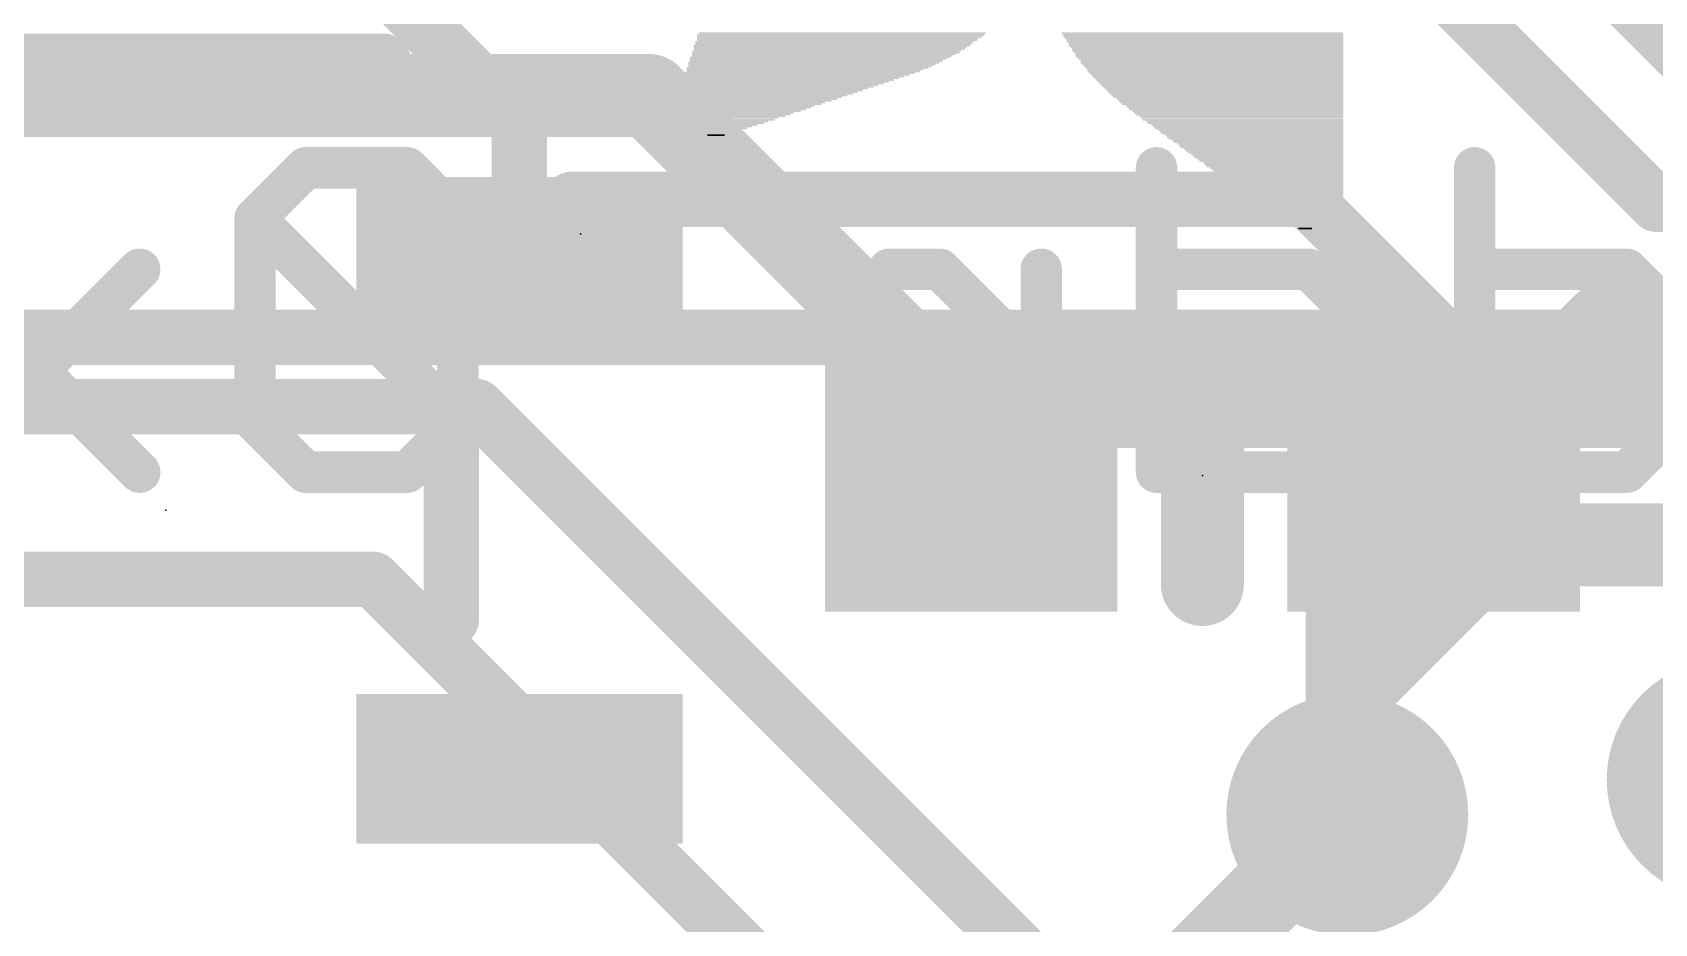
# Model space of a CAD drawing. Extents: x -0.1 to 33.1, y -0.2 to 19.1.
# Drawn here: x 8.15 to 14.11, y 6.35 to 9.63 of the extents above; entities that cross this region are included whole.
import ezdxf

# ---------------------------------------------------------------- set-up
doc = ezdxf.new("R2010")
doc.units = 0
for name, color, linetype in [('1', 12, 'CONTINUOUS'), ('16', 132, 'CONTINUOUS'), ('18', 110, 'CONTINUOUS'), ('21', 40, 'CONTINUOUS'), ('22', 6, 'CONTINUOUS'), ('23', 40, 'CONTINUOUS')]:
    doc.layers.add(name, color=color, linetype=linetype)

# ---------------------------------------------------------------- blocks, each defined once
blk = doc.blocks.new('RECT')
blk.add_solid([(-0.5, -0.5), (0.5, -0.5), (-0.5, 0.5), (0.5, 0.5)])
blk = doc.blocks.new('ROUNDV')
at = {"const_width": 0.5}
blk.add_lwpolyline([(0, -0.25, 1), (0, 0.25, 1), (0, -0.25)], format="xyb", dxfattribs=at)

msp = doc.modelspace()

# ---------------------------------------------------------------- linework, layer by layer
at = {"layer": '1'}
for points, const_width in [([(8.824, 10.414), (9.9361, 9.3019)], 0.2032), ([(13.208, 9.906), (14.116, 8.998)], 0.2032), ([(14.351, 9.398), (13.843, 9.906)], 0.2032), ([(9.9361, 9.3019), (9.9361, 8.824)], 0.2032), ([(9.9361, 8.824), (10.1291, 9.017)], 0.2032), ([(10.1291, 9.017), (12.827, 9.017)], 0.2032), ([(12.827, 9.017), (13.296, 8.548)], 0.2032), ([(14.116, 8.998), (15.11, 8.998)], 0.2032), ([(13.893, 8.598), (13.296, 8.001)], 0.2032), ([(13.296, 8.548), (13.296, 8.001)], 0.2032), ([(15.11, 8.598), (13.893, 8.598)], 0.2032), ([(0, 8.509), (33.02, 8.509)], 0.2032), ([(13.296, 8.001), (12.9785, 7.6835)], 0.3048), ([(12.9785, 7.6835), (12.9785, 6.7555)], 0.3048), ([(12.9785, 6.7555), (12.0968, 5.8738)], 0.3048)]:
    msp.add_lwpolyline(points, dxfattribs=dict(at, const_width=const_width))
for points, const_width in [([(9.9869, 9.3019, 1), (9.8853, 9.3019)], 0.1016), ([(9.9002, 9.266, 1), (9.972, 9.3378)], 0.1016), ([(10.1291, 9.0678, 1), (10.1291, 8.9662)], 0.1016), ([(10.165, 8.9811, 1), (10.0932, 9.0529)], 0.1016), ([(12.8629, 9.0529, 1), (12.7911, 8.9811)], 0.1016), ([(12.827, 8.9662, 1), (12.827, 9.0678)], 0.1016), ([(14.116, 9.0488, 1), (14.116, 8.9472)], 0.1016), ([(14.0801, 8.9621, 1), (14.1519, 9.0339)], 0.1016), ([(9.9002, 8.8599, 1), (9.972, 8.7881)], 0.1016), ([(9.8853, 8.824, 1), (9.9869, 8.824)], 0.1016), ([(13.3468, 8.548, 1), (13.2452, 8.548)], 0.1016), ([(13.893, 8.6488, 1), (13.893, 8.5472)], 0.1016), ([(13.9289, 8.5621, 1), (13.8571, 8.6339)], 0.1016), ([(13.2601, 8.5121, 1), (13.3319, 8.5839)], 0.1016), ([(13.3499, 7.9471, 1), (13.2421, 8.0549)], 0.1524), ([(13.2601, 8.0369, 1), (13.3319, 7.9651)], 0.1016), ([(13.2452, 8.001, 1), (13.3468, 8.001)], 0.1016), ([(13.0547, 7.6835, 1), (12.9023, 7.6835)], 0.1524), ([(12.9246, 7.7374, 1), (13.0324, 7.6296)], 0.1524), ([(13.0324, 6.7016, 1), (12.9246, 6.8094)], 0.1524), ([(12.9023, 6.7555, 1), (13.0547, 6.7555)], 0.1524)]:
    msp.add_lwpolyline(points, format="xyb", dxfattribs=dict(at, const_width=const_width))
at = {"layer": '16'}
for points, const_width in [([(3.429, 9.398), (10.414, 9.398)], 0.3048), ([(10.414, 9.398), (11.557, 8.255)], 0.3048), ([(11.557, 8.255), (22.606, 8.255)], 0.3048), ([(3.429, 8.255), (9.779, 8.255)], 0.2032), ([(9.779, 8.255), (13.462, 4.572)], 0.2032), ([(13.5255, 7.747), (12.9785, 7.2)], 0.3048), ([(13.5255, 7.747), (23.3045, 7.747)], 0.3048), ([(4.064, 7.62), (9.398, 7.62)], 0.2032), ([(9.398, 7.62), (12.954, 4.064)], 0.2032), ([(12.9785, 6.7555), (12.9785, 7.2)], 0.3048)]:
    msp.add_lwpolyline(points, dxfattribs=dict(at, const_width=const_width))
for points, const_width in [([(10.4679, 9.4519, 1), (10.3601, 9.3441)], 0.1524), ([(10.414, 9.3218, 1), (10.414, 9.4742)], 0.1524), ([(11.557, 8.3312, 1), (11.557, 8.1788)], 0.1524), ([(9.8149, 8.2909, 1), (9.7431, 8.2191)], 0.1016), ([(9.779, 8.2042, 1), (9.779, 8.3058)], 0.1016), ([(11.5031, 8.2011, 1), (11.6109, 8.3089)], 0.1524), ([(13.5255, 7.8232, 1), (13.5255, 7.6708)], 0.1524), ([(13.5794, 7.6931, 1), (13.4716, 7.8009)], 0.1524), ([(9.4339, 7.6559, 1), (9.3621, 7.5841)], 0.1016), ([(9.398, 7.5692, 1), (9.398, 7.6708)], 0.1016), ([(13.0547, 7.2, 1), (12.9023, 7.2)], 0.1524), ([(12.9246, 7.2539, 1), (13.0324, 7.1461)], 0.1524), ([(12.9023, 6.7555, 1), (13.0547, 6.7555)], 0.1524)]:
    msp.add_lwpolyline(points, format="xyb", dxfattribs=dict(at, const_width=const_width))
at = {"layer": '21'}
for points, const_width in [([(9.436, 9.524), (7.836, 9.524)], 0.2032), ([(12.446, 7.601), (12.446, 8.401)], 0.3048), ([(9.686, 8.274), (9.686, 7.474)], 0.2032)]:
    msp.add_lwpolyline(points, dxfattribs=dict(at, const_width=const_width))
for points, const_width in [([(9.436, 9.4732, 1), (9.436, 9.5748)], 0.1016), ([(12.5222, 8.401, 1), (12.3698, 8.401)], 0.1524), ([(9.7368, 8.274, 1), (9.6352, 8.274)], 0.1016), ([(12.3698, 7.601, 1), (12.5222, 7.601)], 0.1524), ([(9.6352, 7.474, 1), (9.7368, 7.474)], 0.1016)]:
    msp.add_lwpolyline(points, format="xyb", dxfattribs=dict(at, const_width=const_width))
at = {"layer": '22', "const_width": 0.1524}
for points in [[(9.1505, 9.1323), (8.9641, 8.9458)], [(9.5234, 9.1323), (9.1505, 9.1323)], [(9.7098, 8.9458), (9.5234, 9.1323)], [(12.2774, 9.1323), (12.2774, 8.0137)], [(13.4468, 9.1323), (13.4468, 8.0137)], [(8.9641, 8.9458), (8.9641, 8.2001)], [(9.7098, 8.2001), (8.9641, 8.9458)], [(9.7098, 8.2001), (9.7098, 8.9458)], [(8.5404, 8.7594), (7.7947, 8.0137)], [(8.5404, 8.0137), (7.7947, 8.7594)], [(11.4808, 8.7594), (11.2944, 8.7594)], [(11.8537, 8.3865), (11.4808, 8.7594)], [(11.8537, 8.0137), (11.8537, 8.7594)], [(12.8367, 8.7594), (12.2774, 8.7594)], [(13.0231, 8.573), (12.8367, 8.7594)], [(14.0061, 8.7594), (13.4468, 8.7594)], [(14.1925, 8.573), (14.0061, 8.7594)], [(13.0231, 8.2001), (13.0231, 8.573)], [(8.9641, 8.2001), (9.1505, 8.0137)], [(9.5234, 8.0137), (9.7098, 8.2001)], [(12.8367, 8.0137), (13.0231, 8.2001)], [(14.0061, 8.0137), (14.1925, 8.2001)], [(9.1505, 8.0137), (9.5234, 8.0137)], [(12.2774, 8.0137), (12.8367, 8.0137)], [(13.4468, 8.0137), (14.0061, 8.0137)]]:
    msp.add_lwpolyline(points, dxfattribs=at)
at = {"layer": '22', "const_width": 0.0762}
for points in [[(9.1505, 9.1704, 1), (9.1505, 9.0942)], [(9.1775, 9.1053, 1), (9.1236, 9.1592)], [(9.5503, 9.1592, 1), (9.4964, 9.1053)], [(9.5234, 9.0942, 1), (9.5234, 9.1704)], [(12.3155, 9.1323, 1), (12.2393, 9.1323)], [(13.4849, 9.1323, 1), (13.4087, 9.1323)], [(9.0022, 8.9458, 1), (8.926, 8.9458)], [(8.991, 8.9728, 1), (8.9372, 8.9189)], [(8.9372, 8.9728, 1), (8.991, 8.9189)], [(9.7479, 8.9458, 1), (9.6717, 8.9458)], [(9.6829, 8.9189, 1), (9.7367, 8.9728)], [(8.5673, 8.7325, 1), (8.5135, 8.7863)], [(11.2944, 8.7975, 1), (11.2944, 8.7213)], [(11.5078, 8.7863, 1), (11.4539, 8.7325)], [(11.4808, 8.7213, 1), (11.4808, 8.7975)], [(11.8918, 8.7594, 1), (11.8156, 8.7594)], [(12.2774, 8.7975, 1), (12.2774, 8.7213)], [(12.8636, 8.7863, 1), (12.8097, 8.7325)], [(12.8367, 8.7213, 1), (12.8367, 8.7975)], [(13.4468, 8.7975, 1), (13.4468, 8.7213)], [(14.033, 8.7863, 1), (13.9791, 8.7325)], [(14.0061, 8.7213, 1), (14.0061, 8.7975)], [(13.0612, 8.573, 1), (12.985, 8.573)], [(12.9961, 8.546, 1), (13.05, 8.5999)], [(11.8267, 8.3596, 1), (11.8806, 8.4135)], [(8.991, 8.2271, 1), (8.9372, 8.1732)], [(8.926, 8.2001, 1), (9.0022, 8.2001)], [(9.6717, 8.2001, 1), (9.7479, 8.2001)], [(9.7367, 8.1732, 1), (9.6829, 8.2271)], [(9.6829, 8.1732, 1), (9.7367, 8.2271)], [(12.985, 8.2001, 1), (13.0612, 8.2001)], [(13.05, 8.1732, 1), (12.9961, 8.2271)], [(8.5135, 7.9868, 1), (8.5673, 8.0406)], [(9.1505, 8.0518, 1), (9.1505, 7.9756)], [(9.1236, 7.9868, 1), (9.1775, 8.0406)], [(9.4964, 8.0406, 1), (9.5503, 7.9868)], [(9.5234, 7.9756, 1), (9.5234, 8.0518)], [(11.8156, 8.0137, 1), (11.8918, 8.0137)], [(12.2774, 8.0518, 1), (12.2774, 7.9756)], [(12.2393, 8.0137, 1), (12.3155, 8.0137)], [(12.8097, 8.0406, 1), (12.8636, 7.9868)], [(12.8367, 7.9756, 1), (12.8367, 8.0518)], [(13.4468, 8.0518, 1), (13.4468, 7.9756)], [(13.4087, 8.0137, 1), (13.4849, 8.0137)], [(13.9791, 8.0406, 1), (14.033, 7.9868)], [(14.0061, 7.9756, 1), (14.0061, 8.0518)]]:
    msp.add_lwpolyline(points, format="xyb", dxfattribs=at)
at = {"layer": '23'}
for p in [(10.16, 8.89), (12.446, 8.001), (8.636, 7.874)]:
    msp.add_point(p, dxfattribs=at)

# ---------------------------------------------------------------- block references
at = {"layer": '1', "xscale": 0.55, "yscale": 1.2, "rotation": 270}
for p in [(9.9361, 8.824), (9.9361, 6.924)]:
    msp.add_blockref('RECT', p, dxfattribs=at)
at = {"layer": '1', "xscale": 1.075, "rotation": 180}
for p in [(11.596, 8.001), (13.296, 8.001)]:
    msp.add_blockref('RECT', p, dxfattribs=at)
at = {"layer": '18', "xscale": 0.889, "yscale": 0.889}
for p in [(14.3765, 6.8835), (14.3765, 6.8835), (12.9785, 6.7555), (12.9785, 6.7555)]:
    msp.add_blockref('ROUNDV', p, dxfattribs=at)
at = {"layer": '21'}
for p, xscale, yscale in [((11.1029, 9.6012), 1.0287, 0.0064), ((11.1125, 9.6139), 1.0478, 0.0064), ((11.1062, 9.6075), 1.0351, 0.0063), ((11.1157, 9.6203), 1.0541, 0.0063), ((11.122, 9.6266), 1.0541, 0.0064), ((12.446, 9.6266), 1.035, 0.0064), ((12.4492, 9.6203), 1.0287, 0.0063), ((12.4492, 9.6139), 1.0287, 0.0064), ((12.4524, 9.6075), 1.0223, 0.0063), ((12.4555, 9.6012), 1.016, 0.0064), ((11.0395, 9.5377), 0.9525, 0.0064), ((11.0617, 9.5568), 0.9842, 0.0063), ((11.049, 9.5441), 0.9588, 0.0063), ((11.0554, 9.5504), 0.9715, 0.0064), ((11.0839, 9.5822), 1.016, 0.0063), ((11.0744, 9.5694), 0.997, 0.0063), ((11.0681, 9.5631), 0.9843, 0.0064), ((11.0776, 9.5758), 1.0033, 0.0064), ((11.0935, 9.5949), 1.0223, 0.0063), ((11.0903, 9.5885), 1.016, 0.0064), ((12.4555, 9.5949), 1.016, 0.0063), ((12.4587, 9.5885), 1.0096, 0.0064), ((12.4587, 9.5822), 1.0096, 0.0063), ((12.4619, 9.5758), 1.0033, 0.0064), ((12.465, 9.5694), 0.9969, 0.0063), ((12.465, 9.5631), 0.9969, 0.0064), ((12.4682, 9.5568), 0.9906, 0.0063), ((12.4714, 9.5504), 0.9842, 0.0064), ((12.4714, 9.5441), 0.9842, 0.0063), ((12.4746, 9.5377), 0.9779, 0.0064), ((10.9665, 9.4806), 0.8445, 0.0063), ((10.995, 9.4996), 0.889, 0.0064), ((10.9855, 9.4932), 0.87, 0.0063), ((10.9792, 9.4869), 0.8573, 0.0064), ((11.0109, 9.5123), 0.908, 0.0064), ((11.0173, 9.5187), 0.9207, 0.0063), ((11.0046, 9.506), 0.8953, 0.0063), ((11.0331, 9.5313), 0.9398, 0.0063), ((11.0267, 9.525), 0.9271, 0.0064), ((12.4778, 9.5313), 0.9715, 0.0063), ((12.4809, 9.525), 0.9652, 0.0064), ((12.4809, 9.5187), 0.9652, 0.0063), ((12.4841, 9.5123), 0.9588, 0.0064), ((12.4873, 9.506), 0.9525, 0.0063), ((12.4905, 9.4996), 0.9461, 0.0064), ((12.4936, 9.4932), 0.9398, 0.0063), ((12.4936, 9.4869), 0.9398, 0.0064), ((12.4968, 9.4806), 0.9334, 0.0063), ((10.8935, 9.4361), 0.7239, 0.0064), ((10.8839, 9.4298), 0.7048, 0.0063), ((10.8744, 9.4234), 0.6858, 0.0064), ((10.903, 9.4425), 0.7429, 0.0063), ((10.8649, 9.417), 0.6667, 0.0063), ((10.9347, 9.4615), 0.7938, 0.0064), ((10.9157, 9.4488), 0.7557, 0.0064), ((10.9252, 9.4551), 0.7747, 0.0063), ((10.957, 9.4742), 0.8255, 0.0064), ((10.9474, 9.4679), 0.8064, 0.0063), ((12.5, 9.4742), 0.9271, 0.0064), ((12.5031, 9.4679), 0.9207, 0.0063), ((12.5063, 9.4615), 0.9144, 0.0064), ((12.5095, 9.4551), 0.908, 0.0063), ((12.5127, 9.4488), 0.9017, 0.0064), ((12.5159, 9.4425), 0.8953, 0.0063), ((12.519, 9.4361), 0.889, 0.0064), ((12.5222, 9.4298), 0.8826, 0.0063), ((12.5254, 9.4234), 0.8763, 0.0064), ((12.5286, 9.417), 0.8699, 0.0063), ((10.8521, 9.4107), 0.6541, 0.0064), ((10.8426, 9.4044), 0.635, 0.0063), ((10.8331, 9.398), 0.616, 0.0064), ((10.814, 9.3853), 0.5779, 0.0064), ((10.8045, 9.3789), 0.5588, 0.0063), ((10.7918, 9.3726), 0.5334, 0.0064), ((10.8236, 9.3917), 0.5969, 0.0063), ((10.7855, 9.3663), 0.5207, 0.0063), ((10.7728, 9.3599), 0.4953, 0.0064), ((12.5317, 9.4107), 0.8636, 0.0064), ((12.5349, 9.4044), 0.8572, 0.0063), ((12.5381, 9.398), 0.8509, 0.0064), ((12.5412, 9.3917), 0.8445, 0.0063), ((12.5476, 9.3853), 0.8318, 0.0064), ((12.5508, 9.3789), 0.8255, 0.0063), ((12.554, 9.3726), 0.8191, 0.0064), ((12.5571, 9.3663), 0.8128, 0.0063), ((12.5635, 9.3599), 0.8001, 0.0064), ((10.7664, 9.3536), 0.4826, 0.0063), ((10.7569, 9.3472), 0.4636, 0.0064), ((10.7378, 9.3345), 0.4127, 0.0064), ((10.7506, 9.3408), 0.4381, 0.0063), ((10.7252, 9.3218), 0.3747, 0.0064), ((10.7347, 9.3282), 0.3937, 0.0063), ((10.7157, 9.3155), 0.3429, 0.0063), ((10.7093, 9.3091), 0.3302, 0.0064), ((10.6997, 9.3027), 0.2985, 0.0063), ((12.5667, 9.3536), 0.7937, 0.0063), ((12.5698, 9.3472), 0.7874, 0.0064), ((12.5762, 9.3408), 0.7747, 0.0063), ((12.5793, 9.3345), 0.7683, 0.0064), ((12.5825, 9.3282), 0.762, 0.0063), ((12.5889, 9.3218), 0.7493, 0.0064), ((12.5921, 9.3155), 0.7429, 0.0063), ((12.5952, 9.3091), 0.7366, 0.0064), ((12.6016, 9.3027), 0.7239, 0.0063), ((10.6966, 9.2964), 0.2794, 0.0064), ((10.6871, 9.2901), 0.2477, 0.0063), ((10.6807, 9.2837), 0.2222, 0.0064), ((10.6744, 9.2774), 0.1969, 0.0063), ((10.6712, 9.271), 0.1651, 0.0064), ((10.6649, 9.2646), 0.1397, 0.0063), ((10.6585, 9.2583), 0.1016, 0.0064), ((10.6585, 9.252), 0.0635, 0.0063), ((12.6048, 9.2964), 0.7175, 0.0064), ((12.6111, 9.2901), 0.7048, 0.0063), ((12.6143, 9.2837), 0.6985, 0.0064), ((12.6174, 9.2774), 0.6921, 0.0063), ((12.6238, 9.271), 0.6794, 0.0064), ((12.627, 9.2646), 0.6731, 0.0063), ((12.6302, 9.2583), 0.6667, 0.0064), ((12.6365, 9.252), 0.654, 0.0063), ((12.6397, 9.2456), 0.6477, 0.0064), ((12.6429, 9.2393), 0.6413, 0.0063), ((12.6492, 9.2329), 0.6286, 0.0064), ((12.6524, 9.2265), 0.6223, 0.0063), ((12.6587, 9.2202), 0.6096, 0.0064), ((12.6619, 9.2139), 0.6032, 0.0063), ((12.6651, 9.2075), 0.5969, 0.0064), ((12.6714, 9.2012), 0.5842, 0.0063), ((12.6746, 9.1948), 0.5778, 0.0064), ((12.6778, 9.1884), 0.5715, 0.0063), ((12.6841, 9.1821), 0.5588, 0.0064), ((12.6873, 9.1758), 0.5524, 0.0063), ((12.6905, 9.1694), 0.5461, 0.0064), ((12.6968, 9.1631), 0.5334, 0.0063), ((12.7, 9.1567), 0.527, 0.0064), ((12.7064, 9.1504), 0.5143, 0.0063), ((12.7095, 9.144), 0.508, 0.0064), ((12.7127, 9.1377), 0.5016, 0.0063), ((12.7191, 9.1313), 0.4889, 0.0064), ((12.7222, 9.125), 0.4826, 0.0063), ((12.7254, 9.1186), 0.4762, 0.0064), ((12.7317, 9.1123), 0.4635, 0.0063), ((12.7349, 9.1059), 0.4572, 0.0064), ((12.7381, 9.0996), 0.4508, 0.0063), ((12.7445, 9.0932), 0.4381, 0.0064), ((12.7476, 9.0869), 0.4318, 0.0063), ((12.754, 9.0805), 0.4191, 0.0064), ((12.7572, 9.0742), 0.4127, 0.0063), ((12.7603, 9.0678), 0.4064, 0.0064), ((12.7667, 9.0615), 0.3937, 0.0063), ((12.7698, 9.0551), 0.3873, 0.0064), ((12.773, 9.0488), 0.381, 0.0063), ((12.7794, 9.0424), 0.3683, 0.0064), ((12.7826, 9.0361), 0.3619, 0.0063), ((12.7889, 9.0297), 0.3492, 0.0064), ((12.7889, 9.0234), 0.3366, 0.0063), ((12.7921, 9.017), 0.3302, 0.0064), ((12.7985, 9.0107), 0.3175, 0.0063), ((12.8016, 9.0043), 0.3112, 0.0064), ((12.8016, 8.998), 0.2984, 0.0063), ((12.8079, 8.9916), 0.2857, 0.0064), ((12.8111, 8.9853), 0.2794, 0.0063), ((12.8112, 8.9789), 0.2667, 0.0064), ((12.8175, 8.9726), 0.254, 0.0063), ((12.8175, 8.9662), 0.2413, 0.0064), ((12.8238, 8.9599), 0.2286, 0.0063), ((12.8239, 8.9535), 0.2159, 0.0064), ((12.827, 8.9472), 0.1968, 0.0063), ((12.8238, 8.9408), 0.1778, 0.0064), ((12.827, 8.9345), 0.1588, 0.0063), ((12.8239, 8.9281), 0.1397, 0.0064), ((12.827, 8.9218), 0.1206, 0.0063), ((12.827, 8.9154), 0.0826, 0.0064), ((12.8238, 8.9091), 0.0508, 0.0063)]:
    msp.add_blockref('RECT', p, dxfattribs=dict(at, xscale=xscale, yscale=yscale))

doc.saveas('drawing.dxf')
